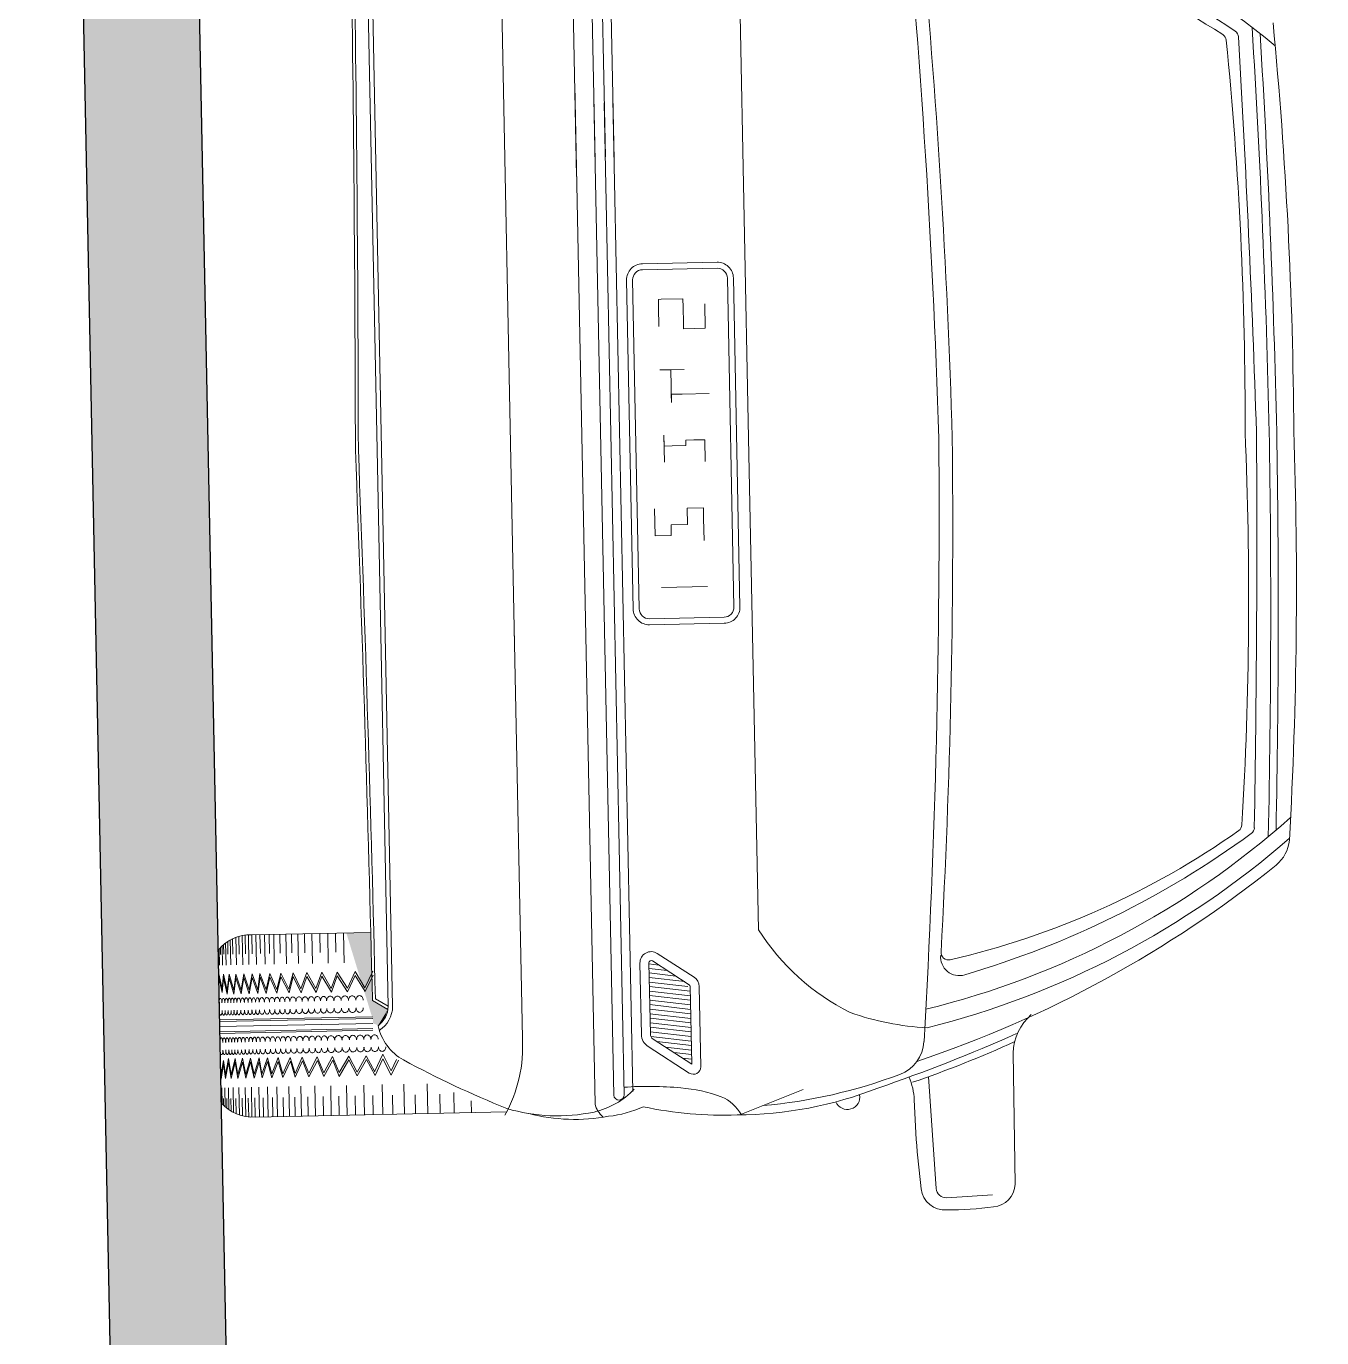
# Model space of a CAD drawing. Header units: inches. Extents: x 6322 to 85903, y -36042 to 7673.
# Drawn here: x 70051.9 to 70147.1, y -2377.3 to -2280.9 of the extents above; entities that cross this region are included whole.
import ezdxf

# ---------------------------------------------------------------- set-up
doc = ezdxf.new("R2010")
doc.units = ezdxf.units.IN
doc.header["$LTSCALE"] = 10
doc.linetypes.add('Amconstr', pattern=[9999, 9999, 0])
doc.layers.add('1_CAR', color=1, linetype='Continuous', lineweight=0)
for name, color, linetype in [('1_HATCH', 8, 'Continuous'), ('1_LINE', 4, 'Continuous'), ('CKS_PROPERTY LINE', 5, 'Continuous'), ('MS GATE', 1, 'Continuous')]:
    doc.layers.add(name, color=color, linetype=linetype)

# ---------------------------------------------------------------- blocks, each defined once
blk = doc.blocks.new('A$C6A1832CB')
at = {"layer": '1_CAR', "linetype": 'Continuous'}
for p, q in [((31.964, 22.286), (11.701, 22.286)), ((31.964, 22.286), (52.8, 22.286)), ((25.885, 20.478), (25.885, 18.575)), ((6.473, 19.055), (6.422, 19.43)), ((6.706, 18.708), (6.608, 19.43)), ((6.94, 18.362), (6.795, 19.43)), ((7.173, 18.015), (6.981, 19.43)), ((7.394, 17.766), (7.168, 19.43)), ((7.583, 17.749), (7.354, 19.43)), ((7.769, 17.749), (7.541, 19.43)), ((7.956, 17.749), (7.727, 19.43)), ((8.142, 17.749), (7.912, 19.445)), ((8.329, 17.749), (8.1, 19.43)), ((8.515, 17.749), (8.287, 19.43)), ((8.701, 17.749), (8.473, 19.43)), ((8.888, 17.749), (8.66, 19.43)), ((9.074, 17.749), (8.846, 19.43)), ((9.261, 17.749), (9.033, 19.43)), ((9.447, 17.749), (9.22, 19.421)), ((9.634, 17.749), (9.419, 19.33)), ((9.82, 17.749), (9.622, 19.211)), ((10.007, 17.749), (9.858, 18.843)), ((10.193, 17.749), (10.092, 18.497)), ((10.38, 17.749), (10.325, 18.15)), ((46.027, 16.976), (5.135, 16.976)), ((43.542, 16.976), (58.451, 16.976)), ((45.899, 16.617), (5.007, 16.617)), ((43.67, 16.617), (58.579, 16.617)), ((46.073, 16.193), (5.007, 16.193)), ((43.496, 16.193), (58.579, 16.193)), ((4.397, 11.763), (4.397, 1.408)), ((4.397, 10.308), (4.892, 10.308)), ((4.397, 9.606), (5.239, 9.606)), ((4.397, 9.023), (5.181, 9.023)), ((4.397, 8.51), (5.626, 8.51)), ((4.397, 8.013), (5.181, 8.013)), ((4.397, 7.551), (5.626, 7.551)), ((4.397, 7.072), (5.181, 7.072)), ((6.003, 7.037), (6.618, 7.344)), ((6.192, 7.037), (6.654, 7.268)), ((4.397, 6.661), (5.626, 6.661)), ((9.101, 6.326), (8.719, 6.955)), ((9.17, 6.449), (8.856, 6.968)), ((4.397, 6.267), (5.181, 6.267)), ((7.873, 0.005), (7.873, 6.321)), ((7.941, 0.005), (7.941, 6.321)), ((8.154, 0.005), (8.154, 6.321)), ((8.366, 0.005), (8.366, 6.321)), ((8.434, 0.005), (8.434, 6.321)), ((11.91, 6.313), (11.91, 1.408)), ((4.397, 5.907), (5.626, 5.907)), ((4.397, 5.531), (5.181, 5.531)), ((4.397, 5.188), (5.626, 5.188)), ((11.91, 5.188), (10.681, 5.188)), ((4.397, 4.863), (5.181, 4.863)), ((4.397, 4.537), (5.626, 4.537)), ((11.91, 4.537), (10.681, 4.537)), ((11.91, 4.863), (11.126, 4.863)), ((4.397, 4.212), (5.181, 4.212)), ((4.397, 3.887), (5.626, 3.887)), ((11.91, 3.887), (10.681, 3.887)), ((11.91, 4.212), (11.126, 4.212)), ((4.397, 3.579), (5.181, 3.579)), ((4.397, 3.305), (5.626, 3.305)), ((11.91, 3.305), (10.681, 3.305)), ((11.91, 3.579), (11.126, 3.579)), ((4.397, 3.048), (5.181, 3.048)), ((4.397, 2.808), (5.626, 2.808)), ((11.91, 2.808), (10.681, 2.808)), ((11.91, 3.048), (11.126, 3.048)), ((4.397, 2.568), (5.181, 2.568)), ((4.397, 2.312), (5.626, 2.312)), ((11.91, 2.312), (10.681, 2.312)), ((11.91, 2.568), (11.126, 2.568)), ((4.397, 2.123), (5.181, 2.123)), ((4.397, 1.935), (5.626, 1.935)), ((4.397, 1.747), (5.181, 1.747)), ((11.91, 1.935), (10.681, 1.935)), ((11.91, 2.123), (11.126, 2.123)), ((11.91, 1.747), (11.126, 1.747)), ((4.395, 1.267), (5.626, 1.267)), ((4.397, 1.575), (5.626, 1.575)), ((4.397, 1.404), (5.181, 1.404)), ((4.404, 1.13), (5.181, 1.13)), ((11.91, 1.575), (10.681, 1.575)), ((11.912, 1.267), (10.681, 1.267)), ((11.91, 1.404), (11.126, 1.404)), ((11.903, 1.13), (11.126, 1.13)), ((4.422, 1.01), (5.626, 1.01)), ((4.453, 0.873), (5.181, 0.873)), ((4.49, 0.754), (5.626, 0.754)), ((4.544, 0.617), (5.181, 0.617)), ((11.885, 1.01), (10.681, 1.01)), ((11.818, 0.754), (10.681, 0.754)), ((11.855, 0.873), (11.126, 0.873)), ((11.763, 0.617), (11.126, 0.617)), ((4.595, 0.514), (5.626, 0.514)), ((4.655, 0.411), (5.181, 0.411)), ((4.712, 0.325), (5.626, 0.325)), ((4.778, 0.24), (5.181, 0.24)), ((4.836, 0.173), (5.626, 0.173)), ((4.904, 0.103), (5.181, 0.103)), ((4.955, 0.055), (5.626, 0.055)), ((5.013, 0.005), (11.294, 0.005)), ((11.712, 0.514), (10.681, 0.514)), ((11.595, 0.325), (10.681, 0.325)), ((11.471, 0.173), (10.681, 0.173)), ((11.352, 0.055), (10.681, 0.055)), ((11.652, 0.411), (11.126, 0.411)), ((11.529, 0.24), (11.126, 0.24)), ((11.404, 0.103), (11.126, 0.103))]:
    blk.add_line(p, q, dxfattribs=at)
for points in [[(11.701, 22.286, -0.134631), (8.212, 25.996, -0.069883), (7.516, 29.153, -0.118522), (15.037, 44.246, -5.181435)], [(7.977, 33.461, -0.209734), (6.405, 32.681), (0.997, 32.66, 0.375124), (0.085, 31.748, 0.037007), (0, 29.819, 0.407001), (0.891, 28.781, 0.002874), (2.927, 28.611), (4.56, 28.569, -0.088919), (5.503, 28.374, 1.225539)], [(4.5, 17.399, -0.061371), (4.087, 21.26, -0.092248), (5.074, 27.08, -0.022406), (7.208, 32.832)], [(0.58, 31.716), (0.501, 29.827, 0.413654), (0.896, 29.396), (5.501, 29.169)], [(4.087, 21.432, -0.160892), (4.849, 20.621, -0.068606), (5.245, 18.958, -0.042553), (5.319, 16.617, -1.154804)], [(4.314, 12.68, -0.109196), (4.134, 15.957, -0.080193), (4.5, 17.399, -1.053882)], [(5.233, 17.043, 0.145275), (4.322, 15.363, 0.123707), (4.539, 11.772, 0.027302), (6.624, 7.553, 0.215996), (8.057, 6.537)], [(24.355, 12.471), (7.427, 12.471, 0.143099), (4.272, 11.692)], [(23.645, 12.471), (56.158, 12.471, -0.143099), (59.313, 11.692)], [(31.793, 7.153), (8.841, 7.153, 0.251603), (7.866, 6.584)], [(31.793, 7.153), (54.744, 7.153, -0.251603), (55.719, 6.584)], [(7.185, 6.836, 0.080127), (7.111, 6.824, 0.088898), (7.051, 6.792, 0.104967), (7.01, 6.742, 0.120066), (6.996, 6.686, 0.120066), (7.01, 6.63, 0.104967), (7.051, 6.579, 0.088898), (7.111, 6.547, 0.080127), (7.185, 6.535, 0.080127)], [(7.185, 6.535, 0.080127), (7.111, 6.523, 0.088898), (7.051, 6.491, 0.104967), (7.01, 6.44, 0.120066), (6.996, 6.384, 0.120066), (7.01, 6.329, 0.104967), (7.051, 6.278, 0.088898), (7.111, 6.246, 0.080127), (7.185, 6.234, 0.080127)], [(7.497, 6.535, -0.080127), (7.571, 6.523, -0.088898), (7.63, 6.491, -0.104967), (7.672, 6.44, -0.120066), (7.685, 6.384, -0.120066), (7.672, 6.329, -0.104967), (7.63, 6.278, -0.088898), (7.571, 6.246, -0.080127), (7.497, 6.234, -0.080127)], [(31.793, 6.968), (8.845, 6.968, 0.23497), (8.057, 6.537, 0.247113)], [(31.793, 6.968), (54.74, 6.968, -0.23497), (55.528, 6.537, -0.247113)], [(7.185, 6.234, 0.080127), (7.111, 6.222, 0.088898), (7.051, 6.19, 0.104967), (7.01, 6.139, 0.120066), (6.996, 6.083, 0.120066), (7.01, 6.027, 0.104967), (7.051, 5.977, 0.088898), (7.111, 5.944, 0.080127), (7.185, 5.933, 0.080127)], [(7.497, 6.234, -0.080127), (7.571, 6.222, -0.088898), (7.63, 6.19, -0.104967), (7.672, 6.139, -0.120066), (7.685, 6.083, -0.120066), (7.672, 6.027, -0.104967), (7.63, 5.977, -0.088898), (7.571, 5.944, -0.080127), (7.497, 5.933, -0.080127)], [(7.183, 5.944, 0.080127), (7.11, 5.933, 0.088898), (7.05, 5.9, 0.104967), (7.009, 5.85, 0.120066), (6.995, 5.794, 0.120066), (7.009, 5.738, 0.104967), (7.05, 5.687, 0.088898), (7.11, 5.655, 0.080127), (7.183, 5.643, 0.080127)], [(7.183, 5.643, 0.080127), (7.11, 5.631, 0.088898), (7.05, 5.599, 0.104967), (7.009, 5.548, 0.120066), (6.995, 5.493, 0.120066), (7.009, 5.437, 0.104967), (7.05, 5.386, 0.088898), (7.11, 5.354, 0.080127), (7.183, 5.342, 0.080127)], [(7.496, 5.944, -0.080127), (7.57, 5.933, -0.088898), (7.629, 5.9, -0.104967), (7.67, 5.85, -0.120066), (7.684, 5.794, -0.120066), (7.67, 5.738, -0.104967), (7.629, 5.687, -0.088898), (7.57, 5.655, -0.080127), (7.496, 5.643, -0.080127)], [(7.496, 5.643, -0.080127), (7.57, 5.631, -0.088898), (7.629, 5.599, -0.104967), (7.67, 5.548, -0.120066), (7.684, 5.493, -0.120066), (7.67, 5.437, -0.104967), (7.629, 5.386, -0.088898), (7.57, 5.354, -0.080127), (7.496, 5.342, -0.080127)], [(8.811, 5.944, 0.080127), (8.738, 5.933, 0.088898), (8.678, 5.9, 0.104967), (8.637, 5.85, 0.120066), (8.623, 5.794, 0.120066), (8.637, 5.738, 0.104967), (8.678, 5.687, 0.088898), (8.738, 5.655, 0.080127), (8.811, 5.643, 0.080127)], [(8.811, 5.643, 0.080127), (8.738, 5.631, 0.088898), (8.678, 5.599, 0.104967), (8.637, 5.548, 0.120066), (8.623, 5.493, 0.120066), (8.637, 5.437, 0.104967), (8.678, 5.386, 0.088898), (8.738, 5.354, 0.080127), (8.811, 5.342, 0.080127)], [(9.124, 5.944, -0.080127), (9.198, 5.933, -0.088898), (9.257, 5.9, -0.104967), (9.299, 5.85, -0.120066), (9.312, 5.794, -0.120066), (9.299, 5.738, -0.104967), (9.257, 5.687, -0.088898), (9.198, 5.655, -0.080127), (9.124, 5.643, -0.080127)], [(9.124, 5.643, -0.080127), (9.198, 5.631, -0.088898), (9.257, 5.599, -0.104967), (9.299, 5.548, -0.120066), (9.312, 5.493, -0.120066), (9.299, 5.437, -0.104967), (9.257, 5.386, -0.088898), (9.198, 5.354, -0.080127), (9.124, 5.342, -0.080127)], [(7.183, 5.342, 0.080127), (7.11, 5.33, 0.088898), (7.05, 5.298, 0.104967), (7.009, 5.247, 0.120066), (6.995, 5.191, 0.120066), (7.009, 5.136, 0.104967), (7.05, 5.085, 0.088898), (7.11, 5.053, 0.080127), (7.183, 5.041, 0.080127)], [(7.183, 5.041, 0.080127), (7.11, 5.029, 0.088898), (7.05, 4.997, 0.104967), (7.009, 4.946, 0.120066), (6.995, 4.89, 0.120066), (7.009, 4.834, 0.104967), (7.05, 4.784, 0.088898), (7.11, 4.751, 0.080127), (7.183, 4.74, 0.080127)], [(7.496, 5.342, -0.080127), (7.57, 5.33, -0.088898), (7.629, 5.298, -0.104967), (7.67, 5.247, -0.120066), (7.684, 5.191, -0.120066), (7.67, 5.136, -0.104967), (7.629, 5.085, -0.088898), (7.57, 5.053, -0.080127), (7.496, 5.041, -0.080127)], [(7.496, 5.041, -0.080127), (7.57, 5.029, -0.088898), (7.629, 4.997, -0.104967), (7.67, 4.946, -0.120066), (7.684, 4.89, -0.120066), (7.67, 4.834, -0.104967), (7.629, 4.784, -0.088898), (7.57, 4.751, -0.080127), (7.496, 4.74, -0.080127)], [(8.811, 5.342, 0.080127), (8.738, 5.33, 0.088898), (8.678, 5.298, 0.104967), (8.637, 5.247, 0.120066), (8.623, 5.191, 0.120066), (8.637, 5.136, 0.104967), (8.678, 5.085, 0.088898), (8.738, 5.053, 0.080127), (8.811, 5.041, 0.080127)], [(8.811, 5.041, 0.080127), (8.738, 5.029, 0.088898), (8.678, 4.997, 0.104967), (8.637, 4.946, 0.120066), (8.623, 4.89, 0.120066), (8.637, 4.834, 0.104967), (8.678, 4.784, 0.088898), (8.738, 4.751, 0.080127), (8.811, 4.74, 0.080127)], [(9.124, 5.342, -0.080127), (9.198, 5.33, -0.088898), (9.257, 5.298, -0.104967), (9.299, 5.247, -0.120066), (9.312, 5.191, -0.120066), (9.299, 5.136, -0.104967), (9.257, 5.085, -0.088898), (9.198, 5.053, -0.080127), (9.124, 5.041, -0.080127)], [(9.124, 5.041, -0.080127), (9.198, 5.029, -0.088898), (9.257, 4.997, -0.104967), (9.299, 4.946, -0.120066), (9.312, 4.89, -0.120066), (9.299, 4.834, -0.104967), (9.257, 4.784, -0.088898), (9.198, 4.751, -0.080127), (9.124, 4.74, -0.080127)], [(7.183, 4.74, 0.080127), (7.11, 4.728, 0.088898), (7.05, 4.695, 0.104967), (7.009, 4.645, 0.120066), (6.995, 4.589, 0.120066), (7.009, 4.533, 0.104967), (7.05, 4.482, 0.088898), (7.11, 4.45, 0.080127), (7.183, 4.438, 0.080127)], [(7.183, 4.438, 0.067829), (7.109, 4.428, 0.080107), (7.05, 4.401, 0.107097), (7.008, 4.357, 0.139237), (6.995, 4.312, 0.139237), (7.008, 4.267, 0.107097), (7.05, 4.223, 0.080107), (7.109, 4.196, 0.067828), (7.183, 4.186, 0.067828)], [(7.496, 4.74, -0.080127), (7.57, 4.728, -0.088898), (7.629, 4.695, -0.104967), (7.67, 4.645, -0.120066), (7.684, 4.589, -0.120066), (7.67, 4.533, -0.104967), (7.629, 4.482, -0.088898), (7.57, 4.45, -0.080127), (7.496, 4.438, -0.080127)], [(7.496, 4.438, -0.067829), (7.571, 4.428, -0.080107), (7.629, 4.401, -0.107097), (7.671, 4.357, -0.139237), (7.684, 4.312, -0.139237), (7.671, 4.267, -0.107097), (7.629, 4.223, -0.080107), (7.571, 4.196, -0.067828), (7.496, 4.186, -0.067828)], [(8.811, 4.74, 0.080127), (8.738, 4.728, 0.088898), (8.678, 4.695, 0.104967), (8.637, 4.645, 0.120066), (8.623, 4.589, 0.120066), (8.637, 4.533, 0.104967), (8.678, 4.482, 0.088898), (8.738, 4.45, 0.080127), (8.811, 4.438, 0.080127)], [(8.811, 4.438, 0.067829), (8.737, 4.428, 0.080107), (8.678, 4.401, 0.107097), (8.636, 4.357, 0.139237), (8.623, 4.312, 0.139237), (8.636, 4.267, 0.107097), (8.678, 4.223, 0.080107), (8.737, 4.196, 0.067828), (8.811, 4.186, 0.067828)], [(9.124, 4.74, -0.080127), (9.198, 4.728, -0.088898), (9.257, 4.695, -0.104967), (9.299, 4.645, -0.120066), (9.312, 4.589, -0.120066), (9.299, 4.533, -0.104967), (9.257, 4.482, -0.088898), (9.198, 4.45, -0.080127), (9.124, 4.438, -0.080127)], [(9.124, 4.438, -0.067829), (9.199, 4.428, -0.080107), (9.257, 4.401, -0.107097), (9.299, 4.357, -0.139237), (9.312, 4.312, -0.139237), (9.299, 4.267, -0.107097), (9.257, 4.223, -0.080107), (9.199, 4.196, -0.067828), (9.124, 4.186, -0.067828)], [(7.183, 4.186, 0.067829), (7.109, 4.175, 0.080107), (7.05, 4.149, 0.107097), (7.008, 4.105, 0.139237), (6.995, 4.059, 0.139237), (7.008, 4.014, 0.107097), (7.05, 3.97, 0.080107), (7.109, 3.943, 0.067828), (7.183, 3.933, 0.067828)], [(7.183, 3.933, 0.067829), (7.109, 3.923, 0.080107), (7.05, 3.896, 0.107097), (7.008, 3.852, 0.139237), (6.995, 3.807, 0.139237), (7.008, 3.761, 0.107097), (7.05, 3.717, 0.080107), (7.109, 3.691, 0.067828), (7.183, 3.68, 0.067828)], [(7.496, 4.186, -0.067829), (7.571, 4.175, -0.080107), (7.629, 4.149, -0.107097), (7.671, 4.105, -0.139237), (7.684, 4.059, -0.139237), (7.671, 4.014, -0.107097), (7.629, 3.97, -0.080107), (7.571, 3.943, -0.067828), (7.496, 3.933, -0.067828)], [(7.496, 3.933, -0.067829), (7.571, 3.923, -0.080107), (7.629, 3.896, -0.107097), (7.671, 3.852, -0.139237), (7.684, 3.807, -0.139237), (7.671, 3.761, -0.107097), (7.629, 3.717, -0.080107), (7.571, 3.691, -0.067828), (7.496, 3.68, -0.067828)], [(8.811, 4.186, 0.067829), (8.737, 4.175, 0.080107), (8.678, 4.149, 0.107097), (8.636, 4.105, 0.139237), (8.623, 4.059, 0.139237), (8.636, 4.014, 0.107097), (8.678, 3.97, 0.080107), (8.737, 3.943, 0.067828), (8.811, 3.933, 0.067828)], [(8.811, 3.933, 0.067829), (8.737, 3.923, 0.080107), (8.678, 3.896, 0.107097), (8.636, 3.852, 0.139237), (8.623, 3.807, 0.139237), (8.636, 3.761, 0.107097), (8.678, 3.717, 0.080107), (8.737, 3.691, 0.067828), (8.811, 3.68, 0.067828)], [(9.124, 4.186, -0.067829), (9.199, 4.175, -0.080107), (9.257, 4.149, -0.107097), (9.299, 4.105, -0.139237), (9.312, 4.059, -0.139237), (9.299, 4.014, -0.107097), (9.257, 3.97, -0.080107), (9.199, 3.943, -0.067828), (9.124, 3.933, -0.067828)], [(9.124, 3.933, -0.067829), (9.199, 3.923, -0.080107), (9.257, 3.896, -0.107097), (9.299, 3.852, -0.139237), (9.312, 3.807, -0.139237), (9.299, 3.761, -0.107097), (9.257, 3.717, -0.080107), (9.199, 3.691, -0.067828), (9.124, 3.68, -0.067828)], [(7.183, 3.68, 0.067829), (7.109, 3.67, 0.080107), (7.05, 3.643, 0.107097), (7.008, 3.6, 0.139237), (6.995, 3.554, 0.139237), (7.008, 3.509, 0.107097), (7.05, 3.465, 0.080107), (7.109, 3.438, 0.067828), (7.183, 3.428, 0.067828)], [(7.183, 3.428, 0.067829), (7.109, 3.418, 0.080107), (7.05, 3.391, 0.107097), (7.008, 3.347, 0.139237), (6.995, 3.302, 0.139237), (7.008, 3.256, 0.107097), (7.05, 3.212, 0.080107), (7.109, 3.185, 0.067828), (7.183, 3.175, 0.067828)], [(7.496, 3.68, -0.067829), (7.571, 3.67, -0.080107), (7.629, 3.643, -0.107097), (7.671, 3.6, -0.139237), (7.684, 3.554, -0.139237), (7.671, 3.509, -0.107097), (7.629, 3.465, -0.080107), (7.571, 3.438, -0.067828), (7.496, 3.428, -0.067828)], [(7.496, 3.428, -0.067829), (7.571, 3.418, -0.080107), (7.629, 3.391, -0.107097), (7.671, 3.347, -0.139237), (7.684, 3.302, -0.139237), (7.671, 3.256, -0.107097), (7.629, 3.212, -0.080107), (7.571, 3.185, -0.067828), (7.496, 3.175, -0.067828)], [(8.811, 3.68, 0.067829), (8.737, 3.67, 0.080107), (8.678, 3.643, 0.107097), (8.636, 3.6, 0.139237), (8.623, 3.554, 0.139237), (8.636, 3.509, 0.107097), (8.678, 3.465, 0.080107), (8.737, 3.438, 0.067828), (8.811, 3.428, 0.067828)], [(8.811, 3.428, 0.067829), (8.737, 3.418, 0.080107), (8.678, 3.391, 0.107097), (8.636, 3.347, 0.139237), (8.623, 3.302, 0.139237), (8.636, 3.256, 0.107097), (8.678, 3.212, 0.080107), (8.737, 3.185, 0.067828), (8.811, 3.175, 0.067828)], [(9.124, 3.68, -0.067829), (9.199, 3.67, -0.080107), (9.257, 3.643, -0.107097), (9.299, 3.6, -0.139237), (9.312, 3.554, -0.139237), (9.299, 3.509, -0.107097), (9.257, 3.465, -0.080107), (9.199, 3.438, -0.067828), (9.124, 3.428, -0.067828)], [(9.124, 3.428, -0.067829), (9.199, 3.418, -0.080107), (9.257, 3.391, -0.107097), (9.299, 3.347, -0.139237), (9.312, 3.302, -0.139237), (9.299, 3.256, -0.107097), (9.257, 3.212, -0.080107), (9.199, 3.185, -0.067828), (9.124, 3.175, -0.067828)], [(7.183, 3.175, 0.067829), (7.109, 3.165, 0.080107), (7.05, 3.138, 0.107097), (7.008, 3.094, 0.139237), (6.995, 3.049, 0.139237), (7.008, 3.003, 0.107097), (7.05, 2.96, 0.080107), (7.109, 2.933, 0.067828), (7.183, 2.923, 0.067828)], [(7.183, 2.923, 0.056778), (7.108, 2.914, 0.070507), (7.05, 2.892, 0.106196), (7.007, 2.854, 0.161166), (6.995, 2.818, 0.161166), (7.007, 2.781, 0.106196), (7.05, 2.743, 0.070507), (7.108, 2.721, 0.056778), (7.183, 2.713, 0.056778)], [(7.183, 2.713, 0.056778), (7.108, 2.704, 0.070507), (7.05, 2.682, 0.106196), (7.007, 2.644, 0.161166), (6.995, 2.608, 0.161166), (7.007, 2.571, 0.106196), (7.05, 2.533, 0.070507), (7.108, 2.511, 0.056778), (7.183, 2.503, 0.056778)], [(7.496, 3.175, -0.067829), (7.571, 3.165, -0.080107), (7.629, 3.138, -0.107097), (7.671, 3.094, -0.139237), (7.684, 3.049, -0.139237), (7.671, 3.003, -0.107097), (7.629, 2.96, -0.080107), (7.571, 2.933, -0.067828), (7.496, 2.923, -0.067828)], [(7.496, 2.923, -0.056778), (7.572, 2.914, -0.070507), (7.629, 2.892, -0.106196), (7.672, 2.854, -0.161166), (7.684, 2.818, -0.161166), (7.672, 2.781, -0.106196), (7.629, 2.743, -0.070507), (7.572, 2.721, -0.056778), (7.496, 2.713, -0.056778)], [(7.496, 2.713, -0.056778), (7.572, 2.704, -0.070507), (7.629, 2.682, -0.106196), (7.672, 2.644, -0.161166), (7.684, 2.608, -0.161166), (7.672, 2.571, -0.106196), (7.629, 2.533, -0.070507), (7.572, 2.511, -0.056778), (7.496, 2.503, -0.056778)], [(8.811, 3.175, 0.067829), (8.737, 3.165, 0.080107), (8.678, 3.138, 0.107097), (8.636, 3.094, 0.139237), (8.623, 3.049, 0.139237), (8.636, 3.003, 0.107097), (8.678, 2.96, 0.080107), (8.737, 2.933, 0.067828), (8.811, 2.923, 0.067828)], [(8.811, 2.923, 0.056778), (8.736, 2.914, 0.070507), (8.678, 2.892, 0.106196), (8.635, 2.854, 0.161166), (8.623, 2.818, 0.161166), (8.635, 2.781, 0.106196), (8.678, 2.743, 0.070507), (8.736, 2.721, 0.056778), (8.811, 2.713, 0.056778)], [(8.811, 2.713, 0.056778), (8.736, 2.704, 0.070507), (8.678, 2.682, 0.106196), (8.635, 2.644, 0.161166), (8.623, 2.608, 0.161166), (8.635, 2.571, 0.106196), (8.678, 2.533, 0.070507), (8.736, 2.511, 0.056778), (8.811, 2.503, 0.056778)], [(9.124, 3.175, -0.067829), (9.199, 3.165, -0.080107), (9.257, 3.138, -0.107097), (9.299, 3.094, -0.139237), (9.312, 3.049, -0.139237), (9.299, 3.003, -0.107097), (9.257, 2.96, -0.080107), (9.199, 2.933, -0.067828), (9.124, 2.923, -0.067828)], [(9.124, 2.923, -0.056778), (9.2, 2.914, -0.070507), (9.257, 2.892, -0.106196), (9.3, 2.854, -0.161166), (9.312, 2.818, -0.161166), (9.3, 2.781, -0.106196), (9.257, 2.743, -0.070507), (9.2, 2.721, -0.056778), (9.124, 2.713, -0.056778)], [(9.124, 2.713, -0.056778), (9.2, 2.704, -0.070507), (9.257, 2.682, -0.106196), (9.3, 2.644, -0.161166), (9.312, 2.608, -0.161166), (9.3, 2.571, -0.106196), (9.257, 2.533, -0.070507), (9.2, 2.511, -0.056778), (9.124, 2.503, -0.056778)], [(7.183, 2.503, 0.056778), (7.108, 2.494, 0.070507), (7.05, 2.472, 0.106196), (7.007, 2.434, 0.161166), (6.995, 2.398, 0.161166), (7.007, 2.361, 0.106196), (7.05, 2.323, 0.070507), (7.108, 2.301, 0.056778), (7.183, 2.293, 0.056778)], [(7.183, 2.293, 0.056778), (7.108, 2.284, 0.070507), (7.05, 2.262, 0.106196), (7.007, 2.224, 0.161166), (6.995, 2.188, 0.161166), (7.007, 2.151, 0.106196), (7.05, 2.113, 0.070507), (7.108, 2.091, 0.056778), (7.183, 2.083, 0.056778)], [(7.496, 2.503, -0.056778), (7.572, 2.494, -0.070507), (7.629, 2.472, -0.106196), (7.672, 2.434, -0.161166), (7.684, 2.398, -0.161166), (7.672, 2.361, -0.106196), (7.629, 2.323, -0.070507), (7.572, 2.301, -0.056778), (7.496, 2.293, -0.056778)], [(7.496, 2.293, -0.056778), (7.572, 2.284, -0.070507), (7.629, 2.262, -0.106196), (7.672, 2.224, -0.161166), (7.684, 2.188, -0.161166), (7.672, 2.151, -0.106196), (7.629, 2.113, -0.070507), (7.572, 2.091, -0.056778), (7.496, 2.083, -0.056778)], [(8.811, 2.503, 0.056778), (8.736, 2.494, 0.070507), (8.678, 2.472, 0.106196), (8.635, 2.434, 0.161166), (8.623, 2.398, 0.161166), (8.635, 2.361, 0.106196), (8.678, 2.323, 0.070507), (8.736, 2.301, 0.056778), (8.811, 2.293, 0.056778)], [(8.811, 2.293, 0.056778), (8.736, 2.284, 0.070507), (8.678, 2.262, 0.106196), (8.635, 2.224, 0.161166), (8.623, 2.188, 0.161166), (8.635, 2.151, 0.106196), (8.678, 2.113, 0.070507), (8.736, 2.091, 0.056778), (8.811, 2.083, 0.056778)], [(9.124, 2.503, -0.056778), (9.2, 2.494, -0.070507), (9.257, 2.472, -0.106196), (9.3, 2.434, -0.161166), (9.312, 2.398, -0.161166), (9.3, 2.361, -0.106196), (9.257, 2.323, -0.070507), (9.2, 2.301, -0.056778), (9.124, 2.293, -0.056778)], [(9.124, 2.293, -0.056778), (9.2, 2.284, -0.070507), (9.257, 2.262, -0.106196), (9.3, 2.224, -0.161166), (9.312, 2.188, -0.161166), (9.3, 2.151, -0.106196), (9.257, 2.113, -0.070507), (9.2, 2.091, -0.056778), (9.124, 2.083, -0.056778)], [(7.183, 2.083, 0.056778), (7.108, 2.074, 0.070507), (7.05, 2.052, 0.106196), (7.007, 2.014, 0.161166), (6.995, 1.978, 0.161166), (7.007, 1.941, 0.106196), (7.05, 1.904, 0.070507), (7.108, 1.881, 0.056778), (7.183, 1.873, 0.056778)], [(7.183, 1.873, 0.056778), (7.108, 1.864, 0.070507), (7.05, 1.842, 0.106196), (7.007, 1.804, 0.161166), (6.995, 1.768, 0.161166), (7.007, 1.731, 0.106196), (7.05, 1.694, 0.070507), (7.108, 1.671, 0.056778), (7.183, 1.663, 0.056778)], [(7.183, 1.663, 0.041985), (7.107, 1.656, 0.055167), (7.05, 1.64, 0.098023), (7.005, 1.611, 0.200541), (6.995, 1.586, 0.200541), (7.005, 1.561, 0.098023), (7.05, 1.531, 0.055167), (7.107, 1.515, 0.041985), (7.183, 1.509, 0.041985)], [(7.496, 2.083, -0.056778), (7.572, 2.074, -0.070507), (7.629, 2.052, -0.106196), (7.672, 2.014, -0.161166), (7.684, 1.978, -0.161166), (7.672, 1.941, -0.106196), (7.629, 1.904, -0.070507), (7.572, 1.881, -0.056778), (7.496, 1.873, -0.056778)], [(7.496, 1.873, -0.056778), (7.572, 1.864, -0.070507), (7.629, 1.842, -0.106196), (7.672, 1.804, -0.161166), (7.684, 1.768, -0.161166), (7.672, 1.731, -0.106196), (7.629, 1.694, -0.070507), (7.572, 1.671, -0.056778), (7.496, 1.663, -0.056778)], [(7.496, 1.663, -0.041985), (7.572, 1.656, -0.055167), (7.629, 1.64, -0.098023), (7.674, 1.611, -0.200541), (7.684, 1.586, -0.200541), (7.674, 1.561, -0.098023), (7.629, 1.531, -0.055167), (7.572, 1.515, -0.041985), (7.496, 1.509, -0.041985)], [(8.811, 2.083, 0.056778), (8.736, 2.074, 0.070507), (8.678, 2.052, 0.106196), (8.635, 2.014, 0.161166), (8.623, 1.978, 0.161166), (8.635, 1.941, 0.106196), (8.678, 1.904, 0.070507), (8.736, 1.881, 0.056778), (8.811, 1.873, 0.056778)], [(8.811, 1.873, 0.056778), (8.736, 1.864, 0.070507), (8.678, 1.842, 0.106196), (8.635, 1.804, 0.161166), (8.623, 1.768, 0.161166), (8.635, 1.731, 0.106196), (8.678, 1.694, 0.070507), (8.736, 1.671, 0.056778), (8.811, 1.663, 0.056778)], [(8.811, 1.663, 0.041985), (8.735, 1.656, 0.055167), (8.678, 1.64, 0.098023), (8.634, 1.611, 0.200541), (8.623, 1.586, 0.200541), (8.634, 1.561, 0.098023), (8.678, 1.531, 0.055167), (8.735, 1.515, 0.041985), (8.811, 1.509, 0.041985)], [(9.124, 2.083, -0.056778), (9.2, 2.074, -0.070507), (9.257, 2.052, -0.106196), (9.3, 2.014, -0.161166), (9.312, 1.978, -0.161166), (9.3, 1.941, -0.106196), (9.257, 1.904, -0.070507), (9.2, 1.881, -0.056778), (9.124, 1.873, -0.056778)], [(9.124, 1.873, -0.056778), (9.2, 1.864, -0.070507), (9.257, 1.842, -0.106196), (9.3, 1.804, -0.161166), (9.312, 1.768, -0.161166), (9.3, 1.731, -0.106196), (9.257, 1.694, -0.070507), (9.2, 1.671, -0.056778), (9.124, 1.663, -0.056778)], [(9.124, 1.663, -0.041985), (9.201, 1.656, -0.055167), (9.257, 1.64, -0.098023), (9.302, 1.611, -0.200541), (9.312, 1.586, -0.200541), (9.302, 1.561, -0.098023), (9.257, 1.531, -0.055167), (9.201, 1.515, -0.041985), (9.124, 1.509, -0.041985)], [(7.183, 1.509, 0.041985), (7.107, 1.502, 0.055167), (7.05, 1.486, 0.098023), (7.005, 1.457, 0.200541), (6.995, 1.432, 0.200541), (7.005, 1.407, 0.098023), (7.05, 1.377, 0.055167), (7.107, 1.361, 0.041985), (7.183, 1.355, 0.041985)], [(7.183, 1.355, 0.041985), (7.107, 1.348, 0.055167), (7.05, 1.332, 0.098023), (7.005, 1.302, 0.200541), (6.995, 1.278, 0.200541), (7.005, 1.253, 0.098023), (7.05, 1.223, 0.055167), (7.107, 1.207, 0.041985), (7.183, 1.2, 0.041985)], [(7.183, 1.2, 0.041985), (7.107, 1.194, 0.055167), (7.05, 1.178, 0.098023), (7.005, 1.148, 0.200541), (6.995, 1.123, 0.200541), (7.005, 1.098, 0.098023), (7.05, 1.069, 0.055167), (7.107, 1.053, 0.041985), (7.183, 1.046, 0.041985)], [(7.496, 1.509, -0.041985), (7.572, 1.502, -0.055167), (7.629, 1.486, -0.098023), (7.674, 1.457, -0.200541), (7.684, 1.432, -0.200541), (7.674, 1.407, -0.098023), (7.629, 1.377, -0.055167), (7.572, 1.361, -0.041985), (7.496, 1.355, -0.041985)], [(7.496, 1.355, -0.041985), (7.572, 1.348, -0.055167), (7.629, 1.332, -0.098023), (7.674, 1.302, -0.200541), (7.684, 1.278, -0.200541), (7.674, 1.253, -0.098023), (7.629, 1.223, -0.055167), (7.572, 1.207, -0.041985), (7.496, 1.2, -0.041985)], [(7.496, 1.2, -0.041985), (7.572, 1.194, -0.055167), (7.629, 1.178, -0.098023), (7.674, 1.148, -0.200541), (7.684, 1.123, -0.200541), (7.674, 1.098, -0.098023), (7.629, 1.069, -0.055167), (7.572, 1.053, -0.041985), (7.496, 1.046, -0.041985)], [(8.811, 1.509, 0.041985), (8.735, 1.502, 0.055167), (8.678, 1.486, 0.098023), (8.634, 1.457, 0.200541), (8.623, 1.432, 0.200541), (8.634, 1.407, 0.098023), (8.678, 1.377, 0.055167), (8.735, 1.361, 0.041985), (8.811, 1.355, 0.041985)], [(8.811, 1.355, 0.041985), (8.735, 1.348, 0.055167), (8.678, 1.332, 0.098023), (8.634, 1.302, 0.200541), (8.623, 1.278, 0.200541), (8.634, 1.253, 0.098023), (8.678, 1.223, 0.055167), (8.735, 1.207, 0.041985), (8.811, 1.2, 0.041985)], [(8.811, 1.2, 0.041985), (8.735, 1.194, 0.055167), (8.678, 1.178, 0.098023), (8.634, 1.148, 0.200541), (8.623, 1.123, 0.200541), (8.634, 1.098, 0.098023), (8.678, 1.069, 0.055167), (8.735, 1.053, 0.041985), (8.811, 1.046, 0.041985)], [(9.124, 1.509, -0.041985), (9.201, 1.502, -0.055167), (9.257, 1.486, -0.098023), (9.302, 1.457, -0.200541), (9.312, 1.432, -0.200541), (9.302, 1.407, -0.098023), (9.257, 1.377, -0.055167), (9.201, 1.361, -0.041985), (9.124, 1.355, -0.041985)], [(9.124, 1.355, -0.041985), (9.201, 1.348, -0.055167), (9.257, 1.332, -0.098023), (9.302, 1.302, -0.200541), (9.312, 1.278, -0.200541), (9.302, 1.253, -0.098023), (9.257, 1.223, -0.055167), (9.201, 1.207, -0.041985), (9.124, 1.2, -0.041985)], [(9.124, 1.2, -0.041985), (9.201, 1.194, -0.055167), (9.257, 1.178, -0.098023), (9.302, 1.148, -0.200541), (9.312, 1.123, -0.200541), (9.302, 1.098, -0.098023), (9.257, 1.069, -0.055167), (9.201, 1.053, -0.041985), (9.124, 1.046, -0.041985)], [(7.183, 1.046, 0.041985), (7.107, 1.04, 0.055167), (7.05, 1.024, 0.098023), (7.005, 0.994, 0.200541), (6.995, 0.969, 0.200541), (7.005, 0.944, 0.098023), (7.05, 0.915, 0.055167), (7.107, 0.899, 0.041985), (7.183, 0.892, 0.041985)], [(7.183, 0.892, 0.041985), (7.107, 0.886, 0.055167), (7.05, 0.87, 0.098023), (7.005, 0.84, 0.200541), (6.995, 0.815, 0.200541), (7.005, 0.79, 0.098023), (7.05, 0.761, 0.055167), (7.107, 0.745, 0.041985), (7.183, 0.738, 0.041985)], [(7.183, 0.738, 0.034494), (7.106, 0.732, 0.046388), (7.05, 0.719, 0.089454), (7.004, 0.694, 0.2264), (6.995, 0.675, 0.2264), (7.004, 0.655, 0.089454), (7.05, 0.63, 0.046388), (7.106, 0.617, 0.034494), (7.183, 0.612, 0.034494)], [(7.183, 0.616, 0.034494), (7.106, 0.611, 0.046388), (7.05, 0.598, 0.089454), (7.004, 0.573, 0.2264), (6.995, 0.553, 0.2264), (7.004, 0.534, 0.089454), (7.05, 0.509, 0.046388), (7.106, 0.495, 0.034494), (7.183, 0.49, 0.034494)], [(7.496, 1.046, -0.041985), (7.572, 1.04, -0.055167), (7.629, 1.024, -0.098023), (7.674, 0.994, -0.200541), (7.684, 0.969, -0.200541), (7.674, 0.944, -0.098023), (7.629, 0.915, -0.055167), (7.572, 0.899, -0.041985), (7.496, 0.892, -0.041985)], [(7.496, 0.892, -0.041985), (7.572, 0.886, -0.055167), (7.629, 0.87, -0.098023), (7.674, 0.84, -0.200541), (7.684, 0.815, -0.200541), (7.674, 0.79, -0.098023), (7.629, 0.761, -0.055167), (7.572, 0.745, -0.041985), (7.496, 0.738, -0.041985)], [(7.496, 0.738, -0.034494), (7.573, 0.732, -0.046388), (7.629, 0.719, -0.089454), (7.675, 0.694, -0.2264), (7.684, 0.675, -0.2264), (7.675, 0.655, -0.089454), (7.629, 0.63, -0.046388), (7.573, 0.617, -0.034494), (7.496, 0.612, -0.034494)], [(7.496, 0.616, -0.034494), (7.573, 0.611, -0.046388), (7.629, 0.598, -0.089454), (7.675, 0.573, -0.2264), (7.684, 0.553, -0.2264), (7.675, 0.534, -0.089454), (7.629, 0.509, -0.046388), (7.573, 0.495, -0.034494), (7.496, 0.49, -0.034494)], [(8.811, 1.046, 0.041985), (8.735, 1.04, 0.055167), (8.678, 1.024, 0.098023), (8.634, 0.994, 0.200541), (8.623, 0.969, 0.200541), (8.634, 0.944, 0.098023), (8.678, 0.915, 0.055167), (8.735, 0.899, 0.041985), (8.811, 0.892, 0.041985)], [(8.811, 0.892, 0.041985), (8.735, 0.886, 0.055167), (8.678, 0.87, 0.098023), (8.634, 0.84, 0.200541), (8.623, 0.815, 0.200541), (8.634, 0.79, 0.098023), (8.678, 0.761, 0.055167), (8.735, 0.745, 0.041985), (8.811, 0.738, 0.041985)], [(8.811, 0.738, 0.034494), (8.734, 0.732, 0.046388), (8.678, 0.719, 0.089454), (8.632, 0.694, 0.2264), (8.623, 0.675, 0.2264), (8.632, 0.655, 0.089454), (8.678, 0.63, 0.046388), (8.734, 0.617, 0.034494), (8.811, 0.612, 0.034494)], [(8.811, 0.616, 0.034494), (8.734, 0.611, 0.046388), (8.678, 0.598, 0.089454), (8.632, 0.573, 0.2264), (8.623, 0.553, 0.2264), (8.632, 0.534, 0.089454), (8.678, 0.509, 0.046388), (8.734, 0.495, 0.034494), (8.811, 0.49, 0.034494)], [(9.124, 1.046, -0.041985), (9.201, 1.04, -0.055167), (9.257, 1.024, -0.098023), (9.302, 0.994, -0.200541), (9.312, 0.969, -0.200541), (9.302, 0.944, -0.098023), (9.257, 0.915, -0.055167), (9.201, 0.899, -0.041985), (9.124, 0.892, -0.041985)], [(9.124, 0.892, -0.041985), (9.201, 0.886, -0.055167), (9.257, 0.87, -0.098023), (9.302, 0.84, -0.200541), (9.312, 0.815, -0.200541), (9.302, 0.79, -0.098023), (9.257, 0.761, -0.055167), (9.201, 0.745, -0.041985), (9.124, 0.738, -0.041985)], [(9.124, 0.738, -0.034494), (9.201, 0.732, -0.046388), (9.257, 0.719, -0.089454), (9.303, 0.694, -0.2264), (9.312, 0.675, -0.2264), (9.303, 0.655, -0.089454), (9.257, 0.63, -0.046388), (9.201, 0.617, -0.034494), (9.124, 0.612, -0.034494)], [(9.124, 0.616, -0.034494), (9.201, 0.611, -0.046388), (9.257, 0.598, -0.089454), (9.303, 0.573, -0.2264), (9.312, 0.553, -0.2264), (9.303, 0.534, -0.089454), (9.257, 0.509, -0.046388), (9.201, 0.495, -0.034494), (9.124, 0.49, -0.034494)], [(7.183, 0.495, 0.034494), (7.106, 0.49, 0.046388), (7.05, 0.476, 0.089454), (7.004, 0.451, 0.2264), (6.995, 0.432, 0.2264), (7.004, 0.412, 0.089454), (7.05, 0.387, 0.046388), (7.106, 0.374, 0.034494), (7.183, 0.369, 0.034494)], [(7.183, 0.369, 0.034494), (7.106, 0.364, 0.046388), (7.05, 0.351, 0.089454), (7.004, 0.325, 0.2264), (6.995, 0.306, 0.2264), (7.004, 0.286, 0.089454), (7.05, 0.261, 0.046388), (7.106, 0.248, 0.034494), (7.183, 0.243, 0.034494)], [(7.183, 0.248, 0.034494), (7.106, 0.242, 0.046388), (7.05, 0.229, 0.089454), (7.004, 0.204, 0.2264), (6.995, 0.185, 0.2264), (7.004, 0.165, 0.089454), (7.05, 0.14, 0.046388), (7.106, 0.127, 0.034494), (7.183, 0.121, 0.034494)], [(7.183, 0.126, 0.034494), (7.106, 0.121, 0.046388), (7.05, 0.108, 0.089454), (7.004, 0.083, 0.2264), (6.995, 0.063, 0.2264), (7.004, 0.044, 0.089454), (7.05, 0.018, 0.046388), (7.106, 0.005, 0.034494), (7.183, 0, 0.034494)], [(7.496, 0.495, -0.034494), (7.573, 0.49, -0.046388), (7.629, 0.476, -0.089454), (7.675, 0.451, -0.2264), (7.684, 0.432, -0.2264), (7.675, 0.412, -0.089454), (7.629, 0.387, -0.046388), (7.573, 0.374, -0.034494), (7.496, 0.369, -0.034494)], [(7.496, 0.369, -0.034494), (7.573, 0.364, -0.046388), (7.629, 0.351, -0.089454), (7.675, 0.325, -0.2264), (7.684, 0.306, -0.2264), (7.675, 0.286, -0.089454), (7.629, 0.261, -0.046388), (7.573, 0.248, -0.034494), (7.496, 0.243, -0.034494)], [(7.496, 0.248, -0.034494), (7.573, 0.242, -0.046388), (7.629, 0.229, -0.089454), (7.675, 0.204, -0.2264), (7.684, 0.185, -0.2264), (7.675, 0.165, -0.089454), (7.629, 0.14, -0.046388), (7.573, 0.127, -0.034494), (7.496, 0.121, -0.034494)], [(7.496, 0.126, -0.034494), (7.573, 0.121, -0.046388), (7.629, 0.108, -0.089454), (7.675, 0.083, -0.2264), (7.684, 0.063, -0.2264), (7.675, 0.044, -0.089454), (7.629, 0.018, -0.046388), (7.573, 0.005, -0.034494), (7.496, 0, -0.034494)], [(8.811, 0.495, 0.034494), (8.734, 0.49, 0.046388), (8.678, 0.476, 0.089454), (8.632, 0.451, 0.2264), (8.623, 0.432, 0.2264), (8.632, 0.412, 0.089454), (8.678, 0.387, 0.046388), (8.734, 0.374, 0.034494), (8.811, 0.369, 0.034494)], [(8.811, 0.369, 0.034494), (8.734, 0.364, 0.046388), (8.678, 0.351, 0.089454), (8.632, 0.325, 0.2264), (8.623, 0.306, 0.2264), (8.632, 0.286, 0.089454), (8.678, 0.261, 0.046388), (8.734, 0.248, 0.034494), (8.811, 0.243, 0.034494)], [(8.811, 0.248, 0.034494), (8.734, 0.242, 0.046388), (8.678, 0.229, 0.089454), (8.632, 0.204, 0.2264), (8.623, 0.185, 0.2264), (8.632, 0.165, 0.089454), (8.678, 0.14, 0.046388), (8.734, 0.127, 0.034494), (8.811, 0.121, 0.034494)], [(8.811, 0.126, 0.034494), (8.734, 0.121, 0.046388), (8.678, 0.108, 0.089454), (8.632, 0.083, 0.2264), (8.623, 0.063, 0.2264), (8.632, 0.044, 0.089454), (8.678, 0.018, 0.046388), (8.734, 0.005, 0.034494), (8.811, 0, 0.034494)], [(9.124, 0.495, -0.034494), (9.201, 0.49, -0.046388), (9.257, 0.476, -0.089454), (9.303, 0.451, -0.2264), (9.312, 0.432, -0.2264), (9.303, 0.412, -0.089454), (9.257, 0.387, -0.046388), (9.201, 0.374, -0.034494), (9.124, 0.369, -0.034494)], [(9.124, 0.369, -0.034494), (9.201, 0.364, -0.046388), (9.257, 0.351, -0.089454), (9.303, 0.325, -0.2264), (9.312, 0.306, -0.2264), (9.303, 0.286, -0.089454), (9.257, 0.261, -0.046388), (9.201, 0.248, -0.034494), (9.124, 0.243, -0.034494)], [(9.124, 0.248, -0.034494), (9.201, 0.242, -0.046388), (9.257, 0.229, -0.089454), (9.303, 0.204, -0.2264), (9.312, 0.185, -0.2264), (9.303, 0.165, -0.089454), (9.257, 0.14, -0.046388), (9.201, 0.127, -0.034494), (9.124, 0.121, -0.034494)], [(9.124, 0.126, -0.034494), (9.201, 0.121, -0.046388), (9.257, 0.108, -0.089454), (9.303, 0.083, -0.2264), (9.312, 0.063, -0.2264), (9.303, 0.044, -0.089454), (9.257, 0.018, -0.046388), (9.201, 0.005, -0.034494), (9.124, 0, -0.034494)]]:
    blk.add_lwpolyline(points, format="xyb", dxfattribs=at)
for points in [[(5.077, 23.995), (4.086, 21.375)], [(33.837, 20.702), (33.837, 19.582), (33.837, 19.135), (33.501, 19.135), (34.845, 19.135), (34.845, 19.694), (34.845, 19.135), (34.845, 18.687)], [(37.533, 20.59), (36.525, 20.59), (36.525, 20.142), (36.525, 19.694), (36.749, 19.694), (37.421, 19.694), (37.757, 19.694), (37.757, 18.799), (37.757, 18.687), (37.421, 18.687), (36.637, 18.687)], [(27.789, 20.366), (28.685, 20.366), (29.133, 20.366), (29.133, 19.694), (28.461, 19.694), (28.461, 19.023), (28.013, 19.023), (28.013, 18.351), (29.133, 18.351)], [(31.037, 20.478), (31.933, 20.478), (31.933, 20.03), (31.933, 19.694), (31.709, 19.694), (31.709, 19.135), (31.709, 18.799), (32.157, 18.799), (31.037, 18.799)], [(46.685, 15.416), (4.649, 15.416)], [(42.884, 15.416), (58.937, 15.416)], [(6.003, 6.37), (6.689, 6.712), (6.003, 7.037)], [(6.192, 6.37), (6.877, 6.712), (6.192, 7.037)], [(5.986, 0.022), (6.603, 0.137), (6.003, 0.206), (6.671, 0.343), (6.003, 0.445), (6.671, 0.617), (6.003, 0.719), (6.671, 0.925), (6.003, 1.045), (6.671, 1.25), (6.003, 1.387), (6.671, 1.61), (6.003, 1.712), (6.671, 1.952), (6.003, 2.123), (6.671, 2.397), (6.003, 2.568), (6.671, 2.894), (6.003, 3.082), (6.671, 3.39), (6.003, 3.647), (6.671, 4.007), (6.003, 4.264), (6.671, 4.64), (6.003, 4.897), (6.671, 5.308), (6.003, 5.633), (6.671, 6.027), (6.003, 6.37)], [(6.14, 0.022), (6.757, 0.137), (6.158, 0.206), (6.826, 0.343), (6.158, 0.445), (6.826, 0.617), (6.158, 0.719), (6.826, 0.925), (6.158, 1.045), (6.826, 1.25), (6.158, 1.387), (6.826, 1.61), (6.158, 1.712), (6.826, 1.952), (6.158, 2.123), (6.826, 2.397), (6.158, 2.568), (6.826, 2.894), (6.158, 3.082), (6.826, 3.39), (6.158, 3.647), (6.826, 4.007), (6.158, 4.264), (6.826, 4.64), (6.158, 4.897), (6.826, 5.308), (6.158, 5.633), (6.826, 6.027), (6.158, 6.37)], [(10.167, 0.022), (9.55, 0.137), (10.15, 0.206), (9.482, 0.343), (10.15, 0.445), (9.482, 0.617), (10.15, 0.719), (9.482, 0.925), (10.15, 1.045), (9.482, 1.25), (10.15, 1.387), (9.482, 1.61), (10.15, 1.712), (9.482, 1.952), (10.15, 2.123), (9.482, 2.397), (10.15, 2.568), (9.482, 2.894), (10.15, 3.082), (9.482, 3.39), (10.15, 3.647), (9.482, 4.007), (10.15, 4.264), (9.482, 4.64), (10.15, 4.897), (9.482, 5.308), (10.15, 5.633), (9.482, 6.027), (10.15, 6.37)], [(10.321, 0.022), (9.704, 0.137), (10.304, 0.206), (9.636, 0.343), (10.304, 0.445), (9.636, 0.617), (10.304, 0.719), (9.636, 0.925), (10.304, 1.045), (9.636, 1.25), (10.304, 1.387), (9.636, 1.61), (10.304, 1.712), (9.636, 1.952), (10.304, 2.123), (9.636, 2.397), (10.304, 2.568), (9.636, 2.894), (10.304, 3.082), (9.636, 3.39), (10.304, 3.647), (9.636, 4.007), (10.304, 4.264), (9.636, 4.64), (10.304, 4.897), (9.636, 5.308), (10.304, 5.633), (9.636, 6.027), (10.304, 6.37)]]:
    blk.add_lwpolyline(points, dxfattribs=at)
for points in [[(24.355, 18.054), (24.355, 21.131, -0.414214), (25.018, 21.793), (38.577, 21.793, -0.414214), (39.239, 21.131), (39.239, 18.054, -0.414214), (38.577, 17.392), (25.018, 17.392, -0.414214)], [(24.604, 18.054), (24.604, 21.131, -0.414214), (25.018, 21.545), (38.577, 21.545, -0.414214), (38.991, 21.131), (38.991, 18.054, -0.414214), (38.577, 17.641), (25.018, 17.641, -0.414214)], [(5.848, 19.32), (6.973, 17.651, 0.249405), (7.484, 17.379), (10.422, 17.379, 0.600762), (10.806, 18.099), (9.796, 19.596, 0.249405), (9.413, 19.8), (6.104, 19.8, 0.600762)], [(6.22, 19.43), (7.28, 17.857, 0.249405), (7.484, 17.749), (10.422, 17.749, 0.600762), (10.499, 17.893), (9.49, 19.39, 0.249405), (9.413, 19.43)]]:
    blk.add_lwpolyline(points, format="xyb", close=True, dxfattribs=at)
for centre, radius, start, end in [((29.161, -143.669), 188.445, 89.19255, 94.32575), ((34.424, -143.669), 188.445, 85.67425, 90.80745), ((42.636, 21.42), 35.204, 139.4485, 167.3699), ((15.139, 42.711), 1.54, 97.1629, 141.4114), ((33.052, -391.969), 436.024, 90.16363, 92.32335), ((30.534, -391.969), 436.024, 87.67665, 89.83637), ((20.95, 21.42), 35.204, 12.6301, 40.5515), ((52.098, 14.282), 48.168, 142.3988, 162.5725), ((33.252, -391.969), 435.717, 90.18889, 92.38609), ((30.333, -391.969), 435.717, 87.61391, 89.81111), ((15.507, 42.497), 0.308, 92.1219, 145.0736), ((41.511, -659.342), 702.628, 90.792477, 92.121883), ((28.108, -114.337), 157.128, 88.6563, 94.55941), ((22.075, -659.342), 702.628, 87.878117, 89.207523), ((35.477, -114.337), 157.128, 85.44059, 91.3437), ((48.078, 42.497), 0.308, 34.9264, 87.8781), ((46.847, 20.612), 38.533, 145.0736, 164.7434), ((15.642, 41.987), 0.308, 94.5594, 145.9036), ((47.943, 41.987), 0.308, 34.0964, 85.4406), ((16.738, 20.612), 38.533, 15.2566, 34.9264), ((43.339, 23.237), 33.755, 145.9036, 168.1568), ((20.246, 23.237), 33.755, 11.8432, 34.0964), ((48.998, 14.543), 45.89, 156.618, 162.2743), ((10.413, 30.541), 0.77, 164.1549, 276.9039), ((34.356, -284.631), 315.317, 90.46569, 94.31347), ((29.229, -284.631), 315.317, 85.68653, 89.53431), ((36.126, -346.455), 376.604, 90.65912, 94.44266), ((10.604, 30.099), 0.308, 167.6869, 276.8604), ((27.459, -346.455), 376.604, 85.55734, 89.34088), ((7.073, 27.482), 1.54, 94.4427, 160.5183), ((25.802, 20.856), 21.406, 160.5183, 176.062), ((4.732, 25.815), 0.514, 80.5166, 248.4733), ((5.007, 16.405), 0.212, 90, 270), ((4.848, 16.366), 0.971, 221.4217, 258.1757), ((3.193, -1559.62), 1565.957, 88.953518, 89.783838), ((3.193, -1559.62), 1566.08, 88.953518, 89.78131), ((60.393, -1559.62), 1566.08, 90.21869, 91.046482), ((60.393, -1559.62), 1565.957, 90.216162, 91.046482), ((6.088, 1.313), 1.693, 176.7812, 230.6026), ((10.22, 1.313), 1.693, 309.3974, 3.2188), ((10.22, 1.313), 1.693, 309.3974, 3.2188)]:
    blk.add_arc(centre, radius, start, end, dxfattribs=at)
for points in [[(8.719, 6.955), (9.101, 6.326), (8.072, 6.538), (8.162, 6.336)], [(8.396, 6.747), (8.072, 6.538), (8.342, 6.81)], [(8.377, 6.734), (8.701, 6.941), (8.342, 6.81)], [(11.91, 6.313), (11.91, 5.304), (8.277, 6.338)]]:
    blk.add_solid(points, dxfattribs=at)
blk = doc.blocks.new('A$C065A3FC7')
at = {"layer": '1_HATCH'}
blk.add_hatch(color=256, dxfattribs=at).paths.add_polyline_path([(266.504, 385.257), (266.504, 387.258), (339.504, 388.718), (339.504, 386.717)])
at = {"layer": '1_LINE'}
for points in [[(266.504, 387.258), (339.504, 388.718)], [(266.504, 385.257), (339.504, 386.717)]]:
    blk.add_lwpolyline(points, dxfattribs=at)
at = {"layer": '1_CAR', "linetype": 'Continuous', "xscale": -0.4178787326396146, "yscale": 0.4178787326396148, "zscale": 0.4178787326396148, "rotation": 1.145762838180531}
blk.add_blockref('A$C6A1832CB', (298.071, 387.887), dxfattribs=at)
blk = doc.blocks.new('admin enlclave road')
at = {"layer": 'CKS_PROPERTY LINE', "color": 0, "lineweight": -3, "xscale": 0.10000000000013, "yscale": 0.10000000000013, "zscale": 0.10000000000013, "rotation": 277.8258493161042}
blk.add_blockref('A$C065A3FC7', (44802.2137, -5330.2059), dxfattribs=at)

msp = doc.modelspace()

# ---------------------------------------------------------------- block references
at = {"layer": 'MS GATE', "linetype": 'Amconstr', "lineweight": 25, "xscale": 42.66674600251998, "yscale": 42.66674600251998, "zscale": 42.66674600251998, "rotation": 352.174150691152}
msp.add_blockref('admin enlclave road', (-1794383.54152, 484490.75316), dxfattribs=at)

# ---------------------------------------------------------------- next in the draw order: linework, layer by layer
at = {"linetype": 'Amconstr', "lineweight": 25}
msp.add_circle((60708.4733, -17819.81171), 18222, dxfattribs=at)

doc.saveas('drawing.dxf')
